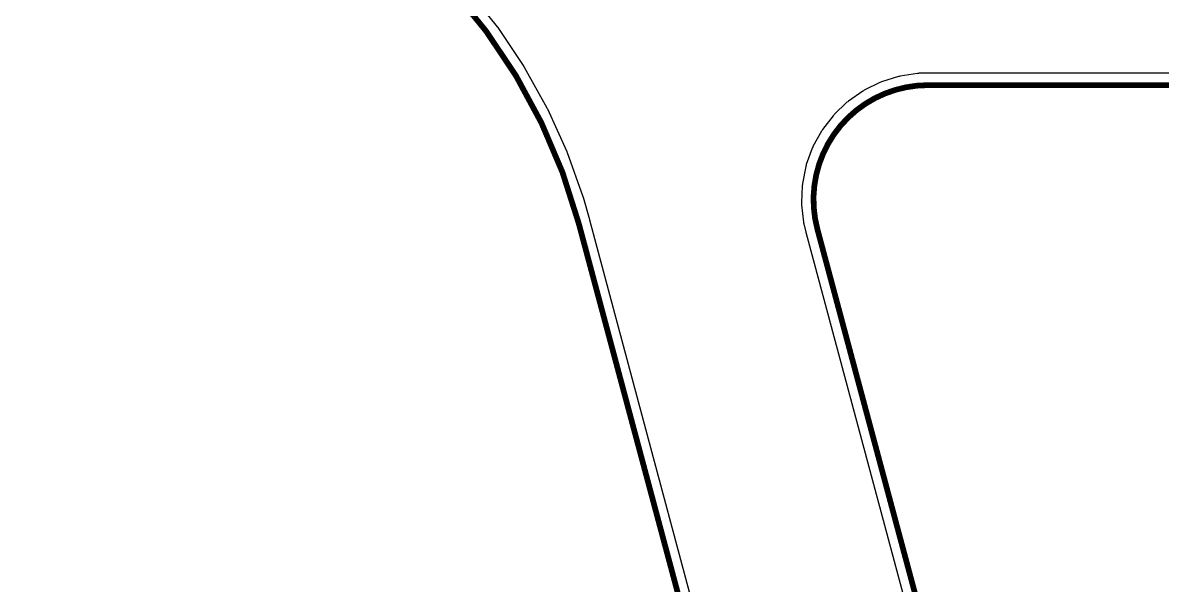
# Model space of a CAD drawing. Header units: millimetres. Extents: x -1.58 to 1.58, y -1.38 to 3.35.
# Drawn here: x -1.091 to -0.308, y -0.541 to -0.154 of the extents above; entities that cross this region are included whole.
import ezdxf

# ---------------------------------------------------------------- set-up
doc = ezdxf.new("R2010")
doc.units = ezdxf.units.MM
doc.header["$MEASUREMENT"] = 0
for name, color, linetype in [('BottomLayer', 5, 'Continuous'), ('Mechanical1', 6, 'Continuous'), ('MultiLayer', 9, 'Continuous'), ('TopLayer', 1, 'Continuous')]:
    doc.layers.add(name, color=color, linetype=linetype)

msp = doc.modelspace()

# ---------------------------------------------------------------- linework, layer by layer
at = {"layer": 'BottomLayer'}
for p, q in [((-0.76508, -0.15678), (-0.7851, -0.13156)), ((-0.76493, -0.15707), (-0.76508, -0.15678)), ((-0.76469, -0.15731), (-0.76493, -0.15707)), ((-0.7468, -0.18408), (-0.76469, -0.15731)), ((-0.74668, -0.18439), (-0.7468, -0.18408)), ((-0.74646, -0.18464), (-0.74668, -0.18439)), ((-0.73082, -0.21279), (-0.74646, -0.18464)), ((-0.50203, -0.19499), (-0.51284, -0.20032)), ((-0.50143, -0.19483), (-0.50203, -0.19499)), ((-0.50088, -0.19453), (-0.50143, -0.19483)), ((-0.48939, -0.1909), (-0.50088, -0.19453)), ((-0.48877, -0.19084), (-0.48939, -0.1909)), ((-0.48818, -0.19062), (-0.48877, -0.19084)), ((-0.47627, -0.18879), (-0.48818, -0.19062)), ((-0.47564, -0.18882), (-0.47627, -0.18879)), ((-0.47503, -0.18869), (-0.47564, -0.18882)), ((-0.469, -0.18869), (-0.47503, -0.18869)), ((0.469, -0.18869), (-0.469, -0.18869)), ((-0.469, -0.18869), (-0.469, -0.18869)), ((-0.51391, -0.20095), (-0.52378, -0.20786)), ((-0.51334, -0.2007), (-0.51391, -0.20095)), ((-0.51284, -0.20032), (-0.51334, -0.2007)), ((-0.52474, -0.20865), (-0.53345, -0.21699)), ((-0.52421, -0.20832), (-0.52474, -0.20865)), ((-0.52378, -0.20786), (-0.52421, -0.20832)), ((-0.73072, -0.21311), (-0.73082, -0.21279)), ((-0.73052, -0.21338), (-0.73072, -0.21311)), ((-0.71723, -0.24271), (-0.73052, -0.21338)), ((-0.53428, -0.21791), (-0.54161, -0.22747)), ((-0.53381, -0.2175), (-0.53428, -0.21791)), ((-0.53345, -0.21699), (-0.53381, -0.2175)), ((-0.54229, -0.22851), (-0.54809, -0.23908)), ((-0.54189, -0.22803), (-0.54229, -0.22851)), ((-0.54161, -0.22747), (-0.54189, -0.22803)), ((-0.71716, -0.24303), (-0.71723, -0.24271)), ((-0.5486, -0.24021), (-0.55272, -0.25153)), ((-0.54827, -0.23967), (-0.5486, -0.24021)), ((-0.54809, -0.23908), (-0.54827, -0.23967)), ((-0.71699, -0.24331), (-0.71716, -0.24303)), ((-0.70614, -0.27363), (-0.71699, -0.24331)), ((-0.55306, -0.25273), (-0.55541, -0.26455)), ((-0.55282, -0.25215), (-0.55306, -0.25273)), ((-0.55272, -0.25153), (-0.55282, -0.25215)), ((-0.55556, -0.26578), (-0.55608, -0.27782)), ((-0.55541, -0.26517), (-0.55556, -0.26578)), ((-0.55541, -0.26455), (-0.55541, -0.26517)), ((-0.7061, -0.27388), (-0.70614, -0.27363)), ((-0.70599, -0.2741), (-0.7061, -0.27388)), ((-0.7015, -0.28957), (-0.70599, -0.2741)), ((-0.55608, -0.27782), (-0.55599, -0.27844)), ((-0.55599, -0.27844), (-0.55604, -0.27906)), ((-0.55604, -0.27906), (-0.55473, -0.29104)), ((-0.7015, -0.28965), (-0.7015, -0.28957)), ((-0.70146, -0.28973), (-0.7015, -0.28965)), ((-0.44952, -1.22997), (-0.70146, -0.28973)), ((-0.55473, -0.29104), (-0.55454, -0.29164)), ((-0.55454, -0.29164), (-0.5545, -0.29226)), ((-0.5545, -0.29226), (-0.55294, -0.29808)), ((-0.55294, -0.29808), (-0.31304, -1.1934))]:
    msp.add_line(p, q, dxfattribs=at)
at = {"layer": 'Mechanical1', "const_width": 0.00394}
for points in [[(-1.0895, 0, -0.339454), (-0.70921, -0.2918)], [(-0.54506, -0.29597, -0.493145), (-0.469, -0.19685)]]:
    msp.add_lwpolyline(points, format="xyb", dxfattribs=at)
for points in [[(-0.469, -0.19685), (0.469, -0.19685)], [(-0.70921, -0.2918), (-0.45727, -1.23205)], [(-0.54506, -0.29597), (-0.30516, -1.19129)]]:
    msp.add_lwpolyline(points, dxfattribs=at)
at = {"layer": 'Mechanical1', "const_width": 0.00197}
for points in [[(-0.46999, -0.19685, 1), (-0.46802, -0.19685, 1)], [(-0.46999, -0.19685, 1), (-0.46802, -0.19685, 1)], [(-0.7102, -0.2918, 1), (-0.70823, -0.2918, 1)], [(-0.7102, -0.2918, 1), (-0.70823, -0.2918, 1)], [(-0.54605, -0.29597, 1), (-0.54408, -0.29597, 1)], [(-0.54605, -0.29597, 1), (-0.54408, -0.29597, 1)]]:
    msp.add_lwpolyline(points, format="xyb", close=True, dxfattribs=at)
at = {"layer": 'MultiLayer'}
for p, q in [((-0.50923, -0.20764), (-0.49843, -0.20231)), ((-0.49843, -0.20231), (-0.48694, -0.19868)), ((-0.48694, -0.19868), (-0.47503, -0.19685)), ((-0.47503, -0.19685), (-0.469, -0.19685)), ((-0.469, -0.19685), (-0.469, -0.19685)), ((-0.469, -0.19685), (0.469, -0.19685)), ((-0.5191, -0.21455), (-0.50923, -0.20764)), ((-0.52781, -0.22288), (-0.5191, -0.21455)), ((-0.53514, -0.23244), (-0.52781, -0.22288)), ((-0.54094, -0.243), (-0.53514, -0.23244)), ((-0.54506, -0.25432), (-0.54094, -0.243)), ((-0.54741, -0.26614), (-0.54506, -0.25432)), ((-0.54793, -0.27817), (-0.54741, -0.26614)), ((-0.54662, -0.29015), (-0.54793, -0.27817)), ((-0.54506, -0.29597), (-0.54662, -0.29015)), ((-0.30516, -1.19129), (-0.54506, -0.29597))]:
    msp.add_line(p, q, dxfattribs=at)
at = {"layer": 'TopLayer'}
for p, q in [((-0.76508, -0.15678), (-0.7851, -0.13156)), ((-0.76493, -0.15707), (-0.76508, -0.15678)), ((-0.76469, -0.15731), (-0.76493, -0.15707)), ((-0.7468, -0.18408), (-0.76469, -0.15731)), ((-0.74668, -0.18439), (-0.7468, -0.18408)), ((-0.74646, -0.18464), (-0.74668, -0.18439)), ((-0.73082, -0.21279), (-0.74646, -0.18464)), ((-0.50203, -0.19499), (-0.51284, -0.20032)), ((-0.50143, -0.19483), (-0.50203, -0.19499)), ((-0.50088, -0.19453), (-0.50143, -0.19483)), ((-0.48939, -0.1909), (-0.50088, -0.19453)), ((-0.48877, -0.19084), (-0.48939, -0.1909)), ((-0.48818, -0.19062), (-0.48877, -0.19084)), ((-0.47627, -0.18879), (-0.48818, -0.19062)), ((-0.47564, -0.18882), (-0.47627, -0.18879)), ((-0.47503, -0.18869), (-0.47564, -0.18882)), ((-0.469, -0.18869), (-0.47503, -0.18869)), ((-0.29391, -0.18869), (-0.469, -0.18869)), ((-0.469, -0.18869), (-0.469, -0.18869)), ((-0.51391, -0.20095), (-0.52378, -0.20786)), ((-0.51334, -0.2007), (-0.51391, -0.20095)), ((-0.51284, -0.20032), (-0.51334, -0.2007)), ((-0.52474, -0.20865), (-0.53345, -0.21699)), ((-0.52421, -0.20832), (-0.52474, -0.20865)), ((-0.52378, -0.20786), (-0.52421, -0.20832)), ((-0.73072, -0.21311), (-0.73082, -0.21279)), ((-0.73052, -0.21338), (-0.73072, -0.21311)), ((-0.71723, -0.24271), (-0.73052, -0.21338)), ((-0.53428, -0.21791), (-0.54161, -0.22747)), ((-0.53381, -0.2175), (-0.53428, -0.21791)), ((-0.53345, -0.21699), (-0.53381, -0.2175)), ((-0.54229, -0.22851), (-0.54809, -0.23908)), ((-0.54189, -0.22803), (-0.54229, -0.22851)), ((-0.54161, -0.22747), (-0.54189, -0.22803)), ((-0.71716, -0.24303), (-0.71723, -0.24271)), ((-0.5486, -0.24021), (-0.55272, -0.25153)), ((-0.54827, -0.23967), (-0.5486, -0.24021)), ((-0.54809, -0.23908), (-0.54827, -0.23967)), ((-0.71699, -0.24331), (-0.71716, -0.24303)), ((-0.70614, -0.27363), (-0.71699, -0.24331)), ((-0.55306, -0.25273), (-0.55541, -0.26455)), ((-0.55282, -0.25215), (-0.55306, -0.25273)), ((-0.55272, -0.25153), (-0.55282, -0.25215)), ((-0.55556, -0.26578), (-0.55608, -0.27782)), ((-0.55541, -0.26517), (-0.55556, -0.26578)), ((-0.55541, -0.26455), (-0.55541, -0.26517)), ((-0.7061, -0.27388), (-0.70614, -0.27363)), ((-0.70599, -0.2741), (-0.7061, -0.27388)), ((-0.7015, -0.28957), (-0.70599, -0.2741)), ((-0.55608, -0.27782), (-0.55599, -0.27844)), ((-0.55599, -0.27844), (-0.55604, -0.27906)), ((-0.55604, -0.27906), (-0.55473, -0.29104)), ((-0.7015, -0.28965), (-0.7015, -0.28957)), ((-0.70146, -0.28973), (-0.7015, -0.28965)), ((-0.44952, -1.22997), (-0.70146, -0.28973)), ((-0.55473, -0.29104), (-0.55454, -0.29164)), ((-0.55454, -0.29164), (-0.5545, -0.29226)), ((-0.5545, -0.29226), (-0.55294, -0.29808)), ((-0.55294, -0.29808), (-0.31304, -1.1934))]:
    msp.add_line(p, q, dxfattribs=at)

doc.saveas('drawing.dxf')
